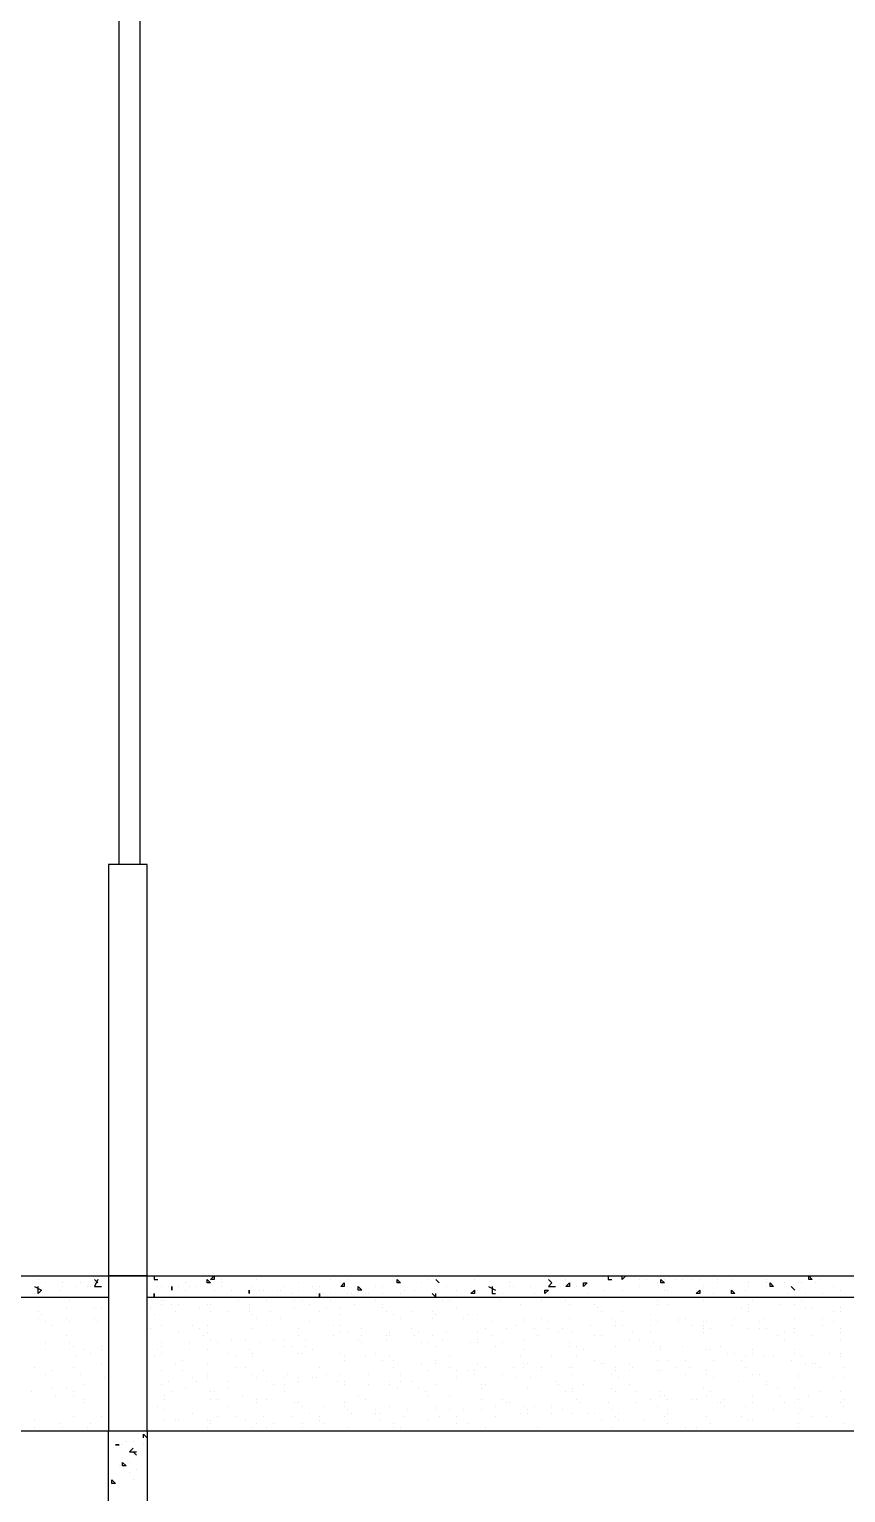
# Model space of a CAD drawing. Header units: metres. Extents: x -941 to 1333, y -28 to 1490.
# Drawn here: x 866.6 to 871.43, y 352.77 to 361.44 of the extents above; entities that cross this region are included whole.
import ezdxf

# ---------------------------------------------------------------- set-up
doc = ezdxf.new("R2010")
doc.units = ezdxf.units.M

msp = doc.modelspace()

# ---------------------------------------------------------------- linework, layer by layer
at = {"lineweight": 25}
for points in [[(854.98699, 368.78125), (854.98699, 354.05557), (873.27433, 354.05557), (873.27433, 368.78125)], [(867.12995, 356.49249), (867.12995, 368.15639)], [(867.25492, 356.49249), (867.25492, 368.15639)], [(867.29658, 353.13912), (867.29658, 354.05557), (867.29658, 356.49249), (867.06746, 356.49249), (867.06746, 354.05557), (867.06746, 353.13912)], [(866.60924, 354.05557), (866.60924, 354.05557)], [(867.33823, 354.05557), (867.33823, 354.05557)], [(867.33823, 354.05557), (867.33823, 354.03474), (867.35906, 354.03474)], [(867.83811, 354.05557), (867.83811, 354.05557)], [(867.87977, 354.05557), (867.87977, 354.05557)], [(867.87977, 354.05557), (867.9006, 354.05557)], [(868.50462, 354.05557), (868.50462, 354.05557)], [(868.98368, 354.05557), (868.98368, 354.05557)], [(868.98368, 354.05557), (869.00451, 354.05557)], [(869.00451, 354.05557), (869.00451, 354.05557)], [(869.56687, 354.05557), (869.56687, 354.05557)], [(869.56687, 354.05557), (869.56687, 354.05557)], [(869.75433, 354.05557), (869.75433, 354.05557)], [(869.85847, 354.05557), (869.85847, 354.05557)], [(869.96261, 354.05557), (869.96261, 354.05557)], [(869.98344, 354.05557), (869.98344, 354.05557)], [(870.0251, 354.05557), (870.0251, 354.05557)], [(870.0251, 354.05557), (870.0251, 354.03474), (870.04593, 354.03474)], [(870.06675, 354.05557), (870.06675, 354.05557)], [(870.1709, 354.05557), (870.1709, 354.05557)], [(870.87906, 354.05557), (870.87906, 354.05557)], [(870.87906, 354.05557), (870.89989, 354.05557)], [(870.89989, 354.05557), (870.89989, 354.05557)], [(871.29563, 354.05557), (871.29563, 354.05557)], [(866.63007, 353.99308), (866.67172, 353.97225), (866.6509, 353.95142), (866.6509, 353.99308)], [(866.6509, 354.03474), (866.6509, 354.03474)], [(866.69255, 354.01391), (866.69255, 354.01391)], [(866.77587, 353.97225), (866.77587, 353.97225)], [(866.79669, 354.01391), (866.79669, 354.01391)], [(866.79669, 353.99308), (866.79669, 353.99308)], [(866.88001, 353.99308), (866.88001, 353.99308)], [(866.90084, 354.01391), (866.90084, 354.01391)], [(866.94249, 353.99308), (866.94249, 353.99308)], [(866.96332, 353.99308), (866.96332, 353.99308)], [(866.98415, 354.03474), (867.00498, 354.01391)], [(867.00498, 354.03474), (866.98415, 353.99308), (867.02581, 353.99308)], [(866.98415, 354.01391), (866.98415, 354.01391)], [(866.98415, 353.99308), (866.98415, 353.99308)], [(867.35906, 353.99308), (867.35906, 353.99308)], [(867.37989, 353.99308), (867.37989, 353.99308)], [(867.42155, 353.99308), (867.42155, 353.99308)], [(867.42155, 353.99308), (867.42155, 353.99308)], [(867.44238, 353.97225), (867.44238, 353.97225)], [(867.48403, 353.99308), (867.48403, 353.99308)], [(867.52569, 354.01391), (867.52569, 354.01391)], [(867.52569, 353.97225), (867.52569, 353.97225)], [(867.54652, 353.99308), (867.54652, 353.99308)], [(867.58817, 353.99308), (867.58817, 353.99308)], [(867.69232, 353.97225), (867.69232, 353.97225)], [(867.73397, 354.03474), (867.73397, 354.03474)], [(867.73397, 354.01391), (867.73397, 354.01391)], [(867.73397, 353.99308), (867.73397, 353.99308)], [(867.79646, 353.97225), (867.79646, 353.97225)], [(867.87977, 353.97225), (867.87977, 353.97225)], [(867.87977, 353.97225), (867.87977, 353.97225)], [(867.9006, 353.97225), (867.9006, 353.97225)], [(867.92143, 353.99308), (867.92143, 353.99308)], [(867.94226, 354.03474), (867.94226, 354.03474)], [(867.96309, 353.97225), (867.96309, 353.97225)], [(867.98391, 353.97225), (867.98391, 353.97225)], [(868.06723, 353.97225), (868.06723, 353.97225)], [(868.08806, 353.97225), (868.08806, 353.97225)], [(868.10888, 353.99308), (868.10888, 353.99308)], [(868.1922, 354.01391), (868.1922, 354.01391)], [(868.1922, 353.97225), (868.1922, 353.97225)], [(868.27551, 353.99308), (868.27551, 353.99308)], [(868.31717, 353.99308), (868.31717, 353.99308)], [(868.37965, 354.03474), (868.37965, 354.03474)], [(868.46297, 353.99308), (868.46297, 353.99308)], [(868.4838, 354.03474), (868.4838, 354.03474)], [(868.4838, 353.99308), (868.4838, 353.99308)], [(868.65042, 353.99308), (868.65042, 353.99308)], [(868.69208, 353.99308), (868.69208, 353.99308)], [(868.77539, 354.03474), (868.77539, 354.03474)], [(868.81705, 353.97225), (868.81705, 353.97225)], [(868.87953, 353.97225), (868.87953, 353.97225)], [(868.92119, 354.01391), (868.92119, 354.01391)], [(868.96285, 354.03474), (868.96285, 354.03474)], [(869.00451, 354.03474), (869.00451, 354.03474)], [(869.02533, 354.01391), (869.02533, 354.01391)], [(869.06699, 353.99308), (869.06699, 353.99308)], [(869.12948, 353.97225), (869.12948, 353.97225)], [(869.23362, 354.03474), (869.23362, 354.03474)], [(869.25445, 353.97225), (869.25445, 353.97225)], [(869.31693, 353.99308), (869.35859, 353.97225)], [(869.33776, 353.99308), (869.33776, 353.95142), (869.35859, 353.95142)], [(869.35859, 353.97225), (869.35859, 353.97225)], [(869.4419, 354.01391), (869.4419, 354.01391)], [(869.4419, 353.99308), (869.4419, 353.99308)], [(869.46273, 353.99308), (869.46273, 353.99308)], [(869.56687, 353.99308), (869.56687, 353.99308)], [(869.62936, 353.97225), (869.62936, 353.97225)], [(869.67101, 354.03474), (869.69184, 354.01391), (869.67101, 353.99308), (869.71267, 353.99308)], [(869.71267, 353.99308), (869.71267, 353.99308)], [(869.77516, 354.03474), (869.77516, 354.03474)], [(869.83764, 353.99308), (869.83764, 353.99308)], [(869.90013, 353.99308), (869.90013, 353.99308)], [(870.00427, 353.97225), (870.00427, 353.97225)], [(870.00427, 353.97225), (870.00427, 353.97225)], [(870.0251, 354.03474), (870.0251, 354.03474)], [(870.10841, 353.97225), (870.10841, 353.97225)], [(870.21255, 354.03474), (870.21255, 354.03474)], [(870.21255, 353.99308), (870.21255, 353.99308)], [(870.25421, 354.03474), (870.25421, 354.03474)], [(870.31669, 354.01391), (870.31669, 354.01391)], [(870.35835, 354.03474), (870.35835, 354.03474)], [(870.35835, 353.97225), (870.35835, 353.97225)], [(870.37918, 353.97225), (870.37918, 353.97225)], [(870.42084, 354.03474), (870.42084, 354.03474)], [(870.46249, 354.03474), (870.46249, 354.03474)], [(870.52498, 354.03474), (870.52498, 354.03474)], [(870.54581, 353.97225), (870.54581, 353.97225)], [(870.56664, 354.03474), (870.56664, 354.03474)], [(870.58746, 353.99308), (870.58746, 353.99308)], [(870.67078, 354.03474), (870.67078, 354.03474)], [(870.67078, 354.01391), (870.67078, 354.01391)], [(870.75409, 354.03474), (870.75409, 354.03474)], [(870.77492, 353.97225), (870.77492, 353.97225)], [(870.8374, 353.97225), (870.8374, 353.97225)], [(870.85823, 354.01391), (870.85823, 354.01391)], [(870.85823, 353.99308), (870.85823, 353.99308)], [(870.96237, 354.03474), (870.96237, 354.03474)], [(870.96237, 354.01391), (870.96237, 354.01391)], [(870.96237, 353.99308), (870.96237, 353.99308)], [(870.96237, 353.99308), (870.96237, 353.99308)], [(871.06652, 354.01391), (871.06652, 354.01391)], [(871.06652, 354.01391), (871.06652, 354.01391)], [(871.10817, 353.99308), (871.10817, 353.99308)], [(871.14983, 354.01391), (871.14983, 354.01391)], [(871.14983, 353.97225), (871.14983, 353.97225)], [(871.17066, 354.01391), (871.17066, 354.01391)], [(871.25397, 354.01391), (871.25397, 354.01391)], [(871.2748, 354.03474), (871.2748, 354.03474)], [(871.35811, 353.99308), (871.35811, 353.99308)], [(871.35811, 353.99308), (871.35811, 353.99308)], [(871.39977, 353.97225), (871.39977, 353.97225)], [(861.21468, 353.9306), (867.06746, 353.9306)], [(866.63007, 353.95142), (866.63007, 353.95142)], [(866.83835, 353.9306), (866.83835, 353.9306)], [(866.83835, 353.90977), (866.83835, 353.90977)], [(867.29658, 353.9306), (873.04521, 353.9306)], [(867.3174, 353.95142), (867.3174, 353.95142)], [(867.35906, 353.9306), (867.35906, 353.9306)], [(867.37989, 353.90977), (867.37989, 353.90977)], [(867.37989, 353.88894), (867.37989, 353.88894)], [(867.40072, 353.90977), (867.40072, 353.90977)], [(867.44238, 353.88894), (867.44238, 353.88894)], [(867.48403, 353.88894), (867.48403, 353.88894)], [(867.65066, 353.88894), (867.65066, 353.88894)], [(867.67149, 353.88894), (867.67149, 353.88894)], [(867.77563, 353.9306), (867.77563, 353.9306)], [(867.83811, 353.90977), (867.83811, 353.90977)], [(867.9006, 353.88894), (867.9006, 353.88894)], [(868.00474, 353.90977), (868.00474, 353.90977)], [(868.15054, 353.95142), (868.15054, 353.95142)], [(868.17137, 353.90977), (868.17137, 353.90977)], [(868.21303, 353.90977), (868.21303, 353.90977)], [(868.25468, 353.88894), (868.25468, 353.88894)], [(868.29634, 353.95142), (868.29634, 353.95142)], [(868.338, 353.95142), (868.338, 353.95142)], [(868.338, 353.9306), (868.338, 353.9306)], [(868.37965, 353.95142), (868.37965, 353.95142)], [(868.37965, 353.90977), (868.37965, 353.90977)], [(868.4838, 353.95142), (868.4838, 353.95142)], [(868.50462, 353.95142), (868.50462, 353.95142)], [(868.52545, 353.9306), (868.52545, 353.9306)], [(868.52545, 353.88894), (868.52545, 353.88894)], [(868.58794, 353.95142), (868.58794, 353.95142)], [(868.60877, 353.95142), (868.60877, 353.95142)], [(868.65042, 353.90977), (868.65042, 353.90977)], [(868.67125, 353.9306), (868.67125, 353.9306)], [(868.67125, 353.9306), (868.67125, 353.9306)], [(868.69208, 353.95142), (868.69208, 353.95142)], [(868.69208, 353.9306), (868.69208, 353.9306)], [(868.69208, 353.88894), (868.69208, 353.88894)], [(868.79622, 353.95142), (868.79622, 353.95142)], [(868.87953, 353.9306), (868.87953, 353.9306)], [(868.98368, 353.95142), (869.00451, 353.9306), (869.00451, 353.95142)], [(869.04616, 353.90977), (869.04616, 353.90977)], [(869.08782, 353.90977), (869.08782, 353.90977)], [(869.37942, 353.90977), (869.37942, 353.90977)], [(869.40024, 353.95142), (869.40024, 353.95142)], [(869.48356, 353.9306), (869.48356, 353.9306)], [(869.50439, 353.88894), (869.50439, 353.88894)], [(869.5877, 353.95142), (869.5877, 353.95142)], [(869.62936, 353.90977), (869.62936, 353.90977)], [(869.71267, 353.9306), (869.71267, 353.9306)], [(869.77516, 353.90977), (869.77516, 353.90977)], [(869.79598, 353.88894), (869.79598, 353.88894)], [(869.90013, 353.95142), (869.90013, 353.95142)], [(869.94178, 353.88894), (869.94178, 353.88894)], [(870.04593, 353.9306), (870.04593, 353.9306)], [(870.04593, 353.9306), (870.04593, 353.9306)], [(870.31669, 353.9306), (870.31669, 353.9306)], [(870.31669, 353.90977), (870.31669, 353.90977)], [(870.31669, 353.88894), (870.31669, 353.88894)], [(870.37918, 353.88894), (870.37918, 353.88894)], [(870.58746, 353.90977), (870.58746, 353.90977)], [(870.64995, 353.95142), (870.64995, 353.95142)], [(870.64995, 353.95142), (870.64995, 353.95142)], [(870.71243, 353.9306), (870.71243, 353.9306)], [(870.85823, 353.88894), (870.85823, 353.88894)], [(870.87906, 353.90977), (870.87906, 353.90977)], [(871.04569, 353.88894), (871.04569, 353.88894)], [(871.08735, 353.95142), (871.08735, 353.95142)], [(871.129, 353.88894), (871.129, 353.88894)], [(871.17066, 353.90977), (871.17066, 353.90977)], [(871.19149, 353.95142), (871.19149, 353.95142)], [(871.29563, 353.95142), (871.29563, 353.95142)], [(866.6509, 353.84728), (866.6509, 353.84728)], [(866.6509, 353.80563), (866.6509, 353.80563)], [(866.67172, 353.82645), (866.67172, 353.82645)], [(866.81752, 353.86811), (866.81752, 353.86811)], [(866.81752, 353.80563), (866.81752, 353.80563)], [(866.98415, 353.86811), (866.98415, 353.86811)], [(866.98415, 353.80563), (866.98415, 353.80563)], [(867.02581, 353.86811), (867.02581, 353.86811)], [(867.06746, 353.82645), (867.06746, 353.82645)], [(867.3174, 353.86811), (867.3174, 353.86811)], [(867.33823, 353.82645), (867.33823, 353.82645)], [(867.4632, 353.84728), (867.4632, 353.84728)], [(867.609, 353.86811), (867.609, 353.86811)], [(867.67149, 353.84728), (867.67149, 353.84728)], [(867.77563, 353.84728), (867.77563, 353.84728)], [(867.9006, 353.86811), (867.9006, 353.86811)], [(867.9006, 353.84728), (867.9006, 353.84728)], [(867.92143, 353.82645), (867.92143, 353.82645)], [(867.94226, 353.80563), (867.94226, 353.80563)], [(868.02557, 353.84728), (868.02557, 353.84728)], [(868.08806, 353.80563), (868.08806, 353.80563)], [(868.17137, 353.86811), (868.17137, 353.86811)], [(868.31717, 353.84728), (868.31717, 353.84728)], [(868.35882, 353.86811), (868.35882, 353.86811)], [(868.44214, 353.86811), (868.44214, 353.86811)], [(868.44214, 353.82645), (868.44214, 353.82645)], [(868.69208, 353.86811), (868.69208, 353.86811)], [(868.71291, 353.84728), (868.71291, 353.84728)], [(868.75456, 353.82645), (868.75456, 353.82645)], [(868.79622, 353.80563), (868.79622, 353.80563)], [(868.85871, 353.84728), (868.85871, 353.84728)], [(868.98368, 353.84728), (868.98368, 353.84728)], [(868.98368, 353.80563), (868.98368, 353.80563)], [(869.00451, 353.82645), (869.00451, 353.82645)], [(869.12948, 353.86811), (869.12948, 353.86811)], [(869.17113, 353.80563), (869.17113, 353.80563)], [(869.19196, 353.82645), (869.19196, 353.82645)], [(869.25445, 353.82645), (869.25445, 353.82645)], [(869.52522, 353.80563), (869.52522, 353.80563)], [(869.62936, 353.80563), (869.62936, 353.80563)], [(869.79598, 353.80563), (869.79598, 353.80563)], [(869.96261, 353.86811), (869.96261, 353.86811)], [(869.98344, 353.84728), (869.98344, 353.84728)], [(870.04593, 353.80563), (870.04593, 353.80563)], [(870.10841, 353.84728), (870.10841, 353.84728)], [(870.27504, 353.82645), (870.27504, 353.82645)], [(870.44166, 353.80563), (870.44166, 353.80563)], [(870.48332, 353.80563), (870.48332, 353.80563)], [(870.77492, 353.80563), (870.77492, 353.80563)], [(870.81658, 353.86811), (870.81658, 353.86811)], [(870.85823, 353.86811), (870.85823, 353.86811)], [(870.85823, 353.84728), (870.85823, 353.84728)], [(870.94155, 353.80563), (870.94155, 353.80563)], [(871.129, 353.80563), (871.129, 353.80563)], [(871.19149, 353.86811), (871.19149, 353.86811)], [(871.23314, 353.86811), (871.23314, 353.86811)], [(871.29563, 353.80563), (871.29563, 353.80563)], [(871.35811, 353.84728), (871.35811, 353.84728)], [(871.39977, 353.86811), (871.39977, 353.86811)], [(871.39977, 353.84728), (871.39977, 353.84728)], [(866.69255, 353.7848), (866.69255, 353.7848)], [(866.73421, 353.76397), (866.73421, 353.76397)], [(866.81752, 353.70148), (866.81752, 353.70148)], [(866.83835, 353.7848), (866.83835, 353.7848)], [(867.00498, 353.7848), (867.00498, 353.7848)], [(867.3174, 353.74314), (867.3174, 353.74314)], [(867.37989, 353.76397), (867.37989, 353.76397)], [(867.48403, 353.72231), (867.48403, 353.72231)], [(867.56735, 353.76397), (867.56735, 353.76397)], [(867.609, 353.74314), (867.609, 353.74314)], [(867.62983, 353.70148), (867.62983, 353.70148)], [(867.65066, 353.76397), (867.65066, 353.76397)], [(867.65066, 353.72231), (867.65066, 353.72231)], [(867.92143, 353.74314), (867.92143, 353.74314)], [(868.00474, 353.76397), (868.00474, 353.76397)], [(868.1922, 353.74314), (868.1922, 353.74314)], [(868.1922, 353.70148), (868.1922, 353.70148)], [(868.25468, 353.7848), (868.25468, 353.7848)], [(868.40048, 353.76397), (868.40048, 353.76397)], [(868.40048, 353.70148), (868.40048, 353.70148)], [(868.44214, 353.76397), (868.44214, 353.76397)], [(868.44214, 353.72231), (868.44214, 353.72231)], [(868.4838, 353.72231), (868.4838, 353.72231)], [(868.56711, 353.74314), (868.56711, 353.74314)], [(868.56711, 353.70148), (868.56711, 353.70148)], [(868.71291, 353.70148), (868.71291, 353.70148)], [(868.73374, 353.72231), (868.73374, 353.72231)], [(868.73374, 353.70148), (868.73374, 353.70148)], [(868.85871, 353.74314), (868.85871, 353.74314)], [(868.87953, 353.70148), (868.87953, 353.70148)], [(868.90036, 353.72231), (868.90036, 353.72231)], [(868.98368, 353.70148), (868.98368, 353.70148)], [(869.06699, 353.72231), (869.06699, 353.72231)], [(869.25445, 353.72231), (869.25445, 353.72231)], [(869.2961, 353.74314), (869.2961, 353.74314)], [(869.33776, 353.7848), (869.33776, 353.7848)], [(869.33776, 353.70148), (869.33776, 353.70148)], [(869.42107, 353.74314), (869.42107, 353.74314)], [(869.48356, 353.76397), (869.48356, 353.76397)], [(869.52522, 353.7848), (869.52522, 353.7848)], [(869.5877, 353.74314), (869.5877, 353.74314)], [(869.60853, 353.70148), (869.60853, 353.70148)], [(869.67101, 353.7848), (869.67101, 353.7848)], [(869.67101, 353.74314), (869.67101, 353.74314)], [(869.7335, 353.72231), (869.7335, 353.72231)], [(869.75433, 353.74314), (869.75433, 353.74314)], [(869.81681, 353.72231), (869.81681, 353.72231)], [(869.92095, 353.76397), (869.92095, 353.76397)], [(869.94178, 353.70148), (869.94178, 353.70148)], [(869.98344, 353.70148), (869.98344, 353.70148)], [(870.06675, 353.7848), (870.06675, 353.7848)], [(870.06675, 353.76397), (870.06675, 353.76397)], [(870.10841, 353.76397), (870.10841, 353.76397)], [(870.1709, 353.72231), (870.1709, 353.72231)], [(870.27504, 353.76397), (870.27504, 353.76397)], [(870.27504, 353.72231), (870.27504, 353.72231)], [(870.31669, 353.7848), (870.31669, 353.7848)], [(870.44166, 353.7848), (870.44166, 353.7848)], [(870.52498, 353.76397), (870.52498, 353.76397)], [(870.58746, 353.7848), (870.58746, 353.7848)], [(870.58746, 353.76397), (870.58746, 353.76397)], [(870.58746, 353.74314), (870.58746, 353.74314)], [(870.58746, 353.72231), (870.58746, 353.72231)], [(870.60829, 353.7848), (870.60829, 353.7848)], [(870.62912, 353.74314), (870.62912, 353.74314)], [(870.75409, 353.76397), (870.75409, 353.76397)], [(870.85823, 353.74314), (870.85823, 353.74314)], [(870.92072, 353.7848), (870.92072, 353.7848)], [(870.92072, 353.74314), (870.92072, 353.74314)], [(870.96237, 353.74314), (870.96237, 353.74314)], [(871.02486, 353.70148), (871.02486, 353.70148)], [(871.06652, 353.72231), (871.06652, 353.72231)], [(871.129, 353.74314), (871.129, 353.74314)], [(871.129, 353.72231), (871.129, 353.72231)], [(871.23314, 353.70148), (871.23314, 353.70148)], [(871.29563, 353.76397), (871.29563, 353.76397)], [(871.35811, 353.7848), (871.35811, 353.7848)], [(871.39977, 353.74314), (871.39977, 353.74314)], [(871.39977, 353.72231), (871.39977, 353.72231)], [(866.69255, 353.65983), (866.69255, 353.65983)], [(866.69255, 353.61817), (866.69255, 353.61817)], [(866.83835, 353.65983), (866.83835, 353.65983)], [(866.83835, 353.61817), (866.83835, 353.61817)], [(866.85918, 353.639), (866.85918, 353.639)], [(866.85918, 353.639), (866.85918, 353.639)], [(866.92167, 353.61817), (866.92167, 353.61817)], [(867.02581, 353.639), (867.02581, 353.639)], [(867.02581, 353.61817), (867.02581, 353.61817)], [(867.35906, 353.61817), (867.35906, 353.61817)], [(867.37989, 353.65983), (867.37989, 353.65983)], [(867.37989, 353.639), (867.37989, 353.639)], [(867.54652, 353.65983), (867.54652, 353.65983)], [(867.54652, 353.61817), (867.54652, 353.61817)], [(867.65066, 353.61817), (867.65066, 353.61817)], [(867.67149, 353.68066), (867.67149, 353.68066)], [(867.71314, 353.65983), (867.71314, 353.65983)], [(867.79646, 353.68066), (867.79646, 353.68066)], [(867.87977, 353.68066), (867.87977, 353.68066)], [(867.9006, 353.61817), (867.9006, 353.61817)], [(867.96309, 353.65983), (867.96309, 353.65983)], [(868.0464, 353.68066), (868.0464, 353.68066)], [(868.10888, 353.68066), (868.10888, 353.68066)], [(868.10888, 353.639), (868.10888, 353.639)], [(868.15054, 353.639), (868.15054, 353.639)], [(868.23385, 353.68066), (868.23385, 353.68066)], [(868.23385, 353.639), (868.23385, 353.639)], [(868.27551, 353.61817), (868.27551, 353.61817)], [(868.54628, 353.68066), (868.54628, 353.68066)], [(868.56711, 353.65983), (868.56711, 353.65983)], [(868.71291, 353.68066), (868.71291, 353.68066)], [(868.92119, 353.65983), (868.92119, 353.65983)], [(868.96285, 353.65983), (868.96285, 353.65983)], [(869.00451, 353.639), (869.00451, 353.639)], [(869.04616, 353.68066), (869.04616, 353.68066)], [(869.21279, 353.65983), (869.21279, 353.65983)], [(869.25445, 353.68066), (869.25445, 353.68066)], [(869.25445, 353.68066), (869.25445, 353.68066)], [(869.25445, 353.65983), (869.25445, 353.65983)], [(869.35859, 353.639), (869.35859, 353.639)], [(869.40024, 353.65983), (869.40024, 353.65983)], [(869.52522, 353.68066), (869.52522, 353.68066)], [(869.52522, 353.61817), (869.52522, 353.61817)], [(869.79598, 353.65983), (869.79598, 353.65983)], [(869.79598, 353.639), (869.79598, 353.639)], [(869.83764, 353.639), (869.83764, 353.639)], [(869.8793, 353.61817), (869.8793, 353.61817)], [(870.06675, 353.639), (870.06675, 353.639)], [(870.15007, 353.68066), (870.15007, 353.68066)], [(870.21255, 353.68066), (870.21255, 353.68066)], [(870.27504, 353.639), (870.27504, 353.639)], [(870.29587, 353.65983), (870.29587, 353.65983)], [(870.33752, 353.639), (870.33752, 353.639)], [(870.33752, 353.61817), (870.33752, 353.61817)], [(870.46249, 353.639), (870.46249, 353.639)], [(870.60829, 353.61817), (870.60829, 353.61817)], [(870.62912, 353.61817), (870.62912, 353.61817)], [(870.69161, 353.639), (870.69161, 353.639)], [(870.87906, 353.61817), (870.87906, 353.61817)], [(871.06652, 353.68066), (871.06652, 353.68066)], [(871.129, 353.61817), (871.129, 353.61817)], [(871.39977, 353.68066), (871.39977, 353.68066)], [(866.88001, 353.57651), (866.88001, 353.57651)], [(866.96332, 353.59734), (866.96332, 353.59734)], [(867.02581, 353.53486), (867.02581, 353.53486)], [(867.33823, 353.57651), (867.33823, 353.57651)], [(867.37989, 353.59734), (867.37989, 353.59734)], [(867.4632, 353.53486), (867.4632, 353.53486)], [(867.50486, 353.55568), (867.50486, 353.55568)], [(867.65066, 353.53486), (867.65066, 353.53486)], [(867.77563, 353.59734), (867.77563, 353.59734)], [(867.81729, 353.57651), (867.81729, 353.57651)], [(867.92143, 353.59734), (867.92143, 353.59734)], [(867.92143, 353.57651), (867.92143, 353.57651)], [(868.1922, 353.59734), (868.1922, 353.59734)], [(868.21303, 353.59734), (868.21303, 353.59734)], [(868.44214, 353.59734), (868.44214, 353.59734)], [(868.46297, 353.57651), (868.46297, 353.57651)], [(868.46297, 353.55568), (868.46297, 353.55568)], [(868.58794, 353.57651), (868.58794, 353.57651)], [(868.65042, 353.59734), (868.65042, 353.59734)], [(868.69208, 353.55568), (868.69208, 353.55568)], [(868.73374, 353.57651), (868.73374, 353.57651)], [(868.75456, 353.55568), (868.75456, 353.55568)], [(868.92119, 353.53486), (868.92119, 353.53486)], [(869.00451, 353.55568), (869.00451, 353.55568)], [(869.00451, 353.53486), (869.00451, 353.53486)], [(869.08782, 353.57651), (869.08782, 353.57651)], [(869.25445, 353.53486), (869.25445, 353.53486)], [(869.50439, 353.57651), (869.50439, 353.57651)], [(869.52522, 353.53486), (869.52522, 353.53486)], [(869.54604, 353.53486), (869.54604, 353.53486)], [(869.69184, 353.57651), (869.69184, 353.57651)], [(869.83764, 353.57651), (869.83764, 353.57651)], [(869.94178, 353.55568), (869.94178, 353.55568)], [(869.98344, 353.53486), (869.98344, 353.53486)], [(870.00427, 353.53486), (870.00427, 353.53486)], [(870.15007, 353.53486), (870.15007, 353.53486)], [(870.31669, 353.55568), (870.31669, 353.55568)], [(870.37918, 353.55568), (870.37918, 353.55568)], [(870.48332, 353.55568), (870.48332, 353.55568)], [(870.64995, 353.55568), (870.64995, 353.55568)], [(870.73326, 353.59734), (870.73326, 353.59734)], [(870.77492, 353.59734), (870.77492, 353.59734)], [(870.81658, 353.55568), (870.81658, 353.55568)], [(870.8374, 353.57651), (870.8374, 353.57651)], [(870.87906, 353.59734), (870.87906, 353.59734)], [(870.94155, 353.57651), (870.94155, 353.57651)], [(871.00403, 353.57651), (871.00403, 353.57651)], [(871.10817, 353.55568), (871.10817, 353.55568)], [(871.129, 353.59734), (871.129, 353.59734)], [(871.17066, 353.57651), (871.17066, 353.57651)], [(871.19149, 353.53486), (871.19149, 353.53486)], [(871.23314, 353.53486), (871.23314, 353.53486)], [(871.25397, 353.53486), (871.25397, 353.53486)], [(871.33729, 353.59734), (871.33729, 353.59734)], [(871.39977, 353.59734), (871.39977, 353.59734)], [(871.39977, 353.57651), (871.39977, 353.57651)], [(866.63007, 353.51403), (866.63007, 353.51403)], [(866.69255, 353.47237), (866.69255, 353.47237)], [(866.73421, 353.4932), (866.73421, 353.4932)], [(866.85918, 353.51403), (866.85918, 353.51403)], [(866.90084, 353.47237), (866.90084, 353.47237)], [(867.04664, 353.45154), (867.04664, 353.45154)], [(867.37989, 353.4932), (867.37989, 353.4932)], [(867.50486, 353.4932), (867.50486, 353.4932)], [(867.56735, 353.45154), (867.56735, 353.45154)], [(867.65066, 353.47237), (867.65066, 353.47237)], [(867.65066, 353.45154), (867.65066, 353.45154)], [(867.81729, 353.51403), (867.81729, 353.51403)], [(867.87977, 353.51403), (867.87977, 353.51403)], [(867.92143, 353.47237), (867.92143, 353.47237)], [(867.94226, 353.45154), (867.94226, 353.45154)], [(867.98391, 353.4932), (867.98391, 353.4932)], [(868.10888, 353.45154), (868.10888, 353.45154)], [(868.12971, 353.47237), (868.12971, 353.47237)], [(868.1922, 353.45154), (868.1922, 353.45154)], [(868.27551, 353.45154), (868.27551, 353.45154)], [(868.29634, 353.45154), (868.29634, 353.45154)], [(868.31717, 353.51403), (868.31717, 353.51403)], [(868.35882, 353.47237), (868.35882, 353.47237)], [(868.44214, 353.47237), (868.44214, 353.47237)], [(868.60877, 353.47237), (868.60877, 353.47237)], [(868.75456, 353.51403), (868.75456, 353.51403)], [(868.79622, 353.47237), (868.79622, 353.47237)], [(868.96285, 353.4932), (868.96285, 353.4932)], [(869.08782, 353.51403), (869.08782, 353.51403)], [(869.12948, 353.4932), (869.12948, 353.4932)], [(869.12948, 353.45154), (869.12948, 353.45154)], [(869.19196, 353.4932), (869.19196, 353.4932)], [(869.23362, 353.4932), (869.23362, 353.4932)], [(869.23362, 353.47237), (869.23362, 353.47237)], [(869.2961, 353.51403), (869.2961, 353.51403)], [(869.40024, 353.47237), (869.40024, 353.47237)], [(869.46273, 353.51403), (869.46273, 353.51403)], [(869.48356, 353.45154), (869.48356, 353.45154)], [(869.52522, 353.51403), (869.52522, 353.51403)], [(869.56687, 353.45154), (869.56687, 353.45154)], [(869.62936, 353.51403), (869.62936, 353.51403)], [(869.62936, 353.4932), (869.62936, 353.4932)], [(869.79598, 353.51403), (869.79598, 353.51403)], [(869.81681, 353.51403), (869.81681, 353.51403)], [(869.81681, 353.47237), (869.81681, 353.47237)], [(870.04593, 353.47237), (870.04593, 353.47237)], [(870.06675, 353.51403), (870.06675, 353.51403)], [(870.06675, 353.4932), (870.06675, 353.4932)], [(870.08758, 353.45154), (870.08758, 353.45154)], [(870.15007, 353.4932), (870.15007, 353.4932)], [(870.1709, 353.51403), (870.1709, 353.51403)], [(870.31669, 353.4932), (870.31669, 353.4932)], [(870.33752, 353.4932), (870.33752, 353.4932)], [(870.42084, 353.51403), (870.42084, 353.51403)], [(870.48332, 353.47237), (870.48332, 353.47237)], [(870.48332, 353.47237), (870.48332, 353.47237)], [(870.50415, 353.51403), (870.50415, 353.51403)], [(870.60829, 353.4932), (870.60829, 353.4932)], [(870.60829, 353.47237), (870.60829, 353.47237)], [(870.64995, 353.45154), (870.64995, 353.45154)], [(870.8374, 353.51403), (870.8374, 353.51403)], [(870.87906, 353.47237), (870.87906, 353.47237)], [(870.92072, 353.47237), (870.92072, 353.47237)], [(871.14983, 353.47237), (871.14983, 353.47237)], [(871.14983, 353.45154), (871.14983, 353.45154)], [(871.2748, 353.51403), (871.2748, 353.51403)], [(871.35811, 353.45154), (871.35811, 353.45154)], [(871.4206, 353.51403), (871.4206, 353.51403)], [(871.4206, 353.45154), (871.4206, 353.45154)], [(866.60924, 353.36823), (866.60924, 353.36823)], [(866.73421, 353.38906), (866.73421, 353.38906)], [(866.81752, 353.38906), (866.81752, 353.38906)], [(866.85918, 353.36823), (866.85918, 353.36823)], [(866.92167, 353.40989), (866.92167, 353.40989)], [(867.37989, 353.40989), (867.37989, 353.40989)], [(867.42155, 353.43071), (867.42155, 353.43071)], [(867.44238, 353.36823), (867.44238, 353.36823)], [(867.52569, 353.38906), (867.52569, 353.38906)], [(867.58817, 353.43071), (867.58817, 353.43071)], [(867.67149, 353.36823), (867.67149, 353.36823)], [(867.69232, 353.36823), (867.69232, 353.36823)], [(867.77563, 353.43071), (867.77563, 353.43071)], [(867.77563, 353.38906), (867.77563, 353.38906)], [(868.00474, 353.43071), (868.00474, 353.43071)], [(868.0464, 353.40989), (868.0464, 353.40989)], [(868.10888, 353.40989), (868.10888, 353.40989)], [(868.10888, 353.36823), (868.10888, 353.36823)], [(868.1922, 353.43071), (868.1922, 353.43071)], [(868.42131, 353.43071), (868.42131, 353.43071)], [(868.46297, 353.43071), (868.46297, 353.43071)], [(868.46297, 353.43071), (868.46297, 353.43071)], [(868.46297, 353.40989), (868.46297, 353.40989)], [(868.60877, 353.40989), (868.60877, 353.40989)], [(868.73374, 353.43071), (868.73374, 353.43071)], [(868.73374, 353.40989), (868.73374, 353.40989)], [(868.77539, 353.38906), (868.77539, 353.38906)], [(868.79622, 353.43071), (868.79622, 353.43071)], [(868.85871, 353.43071), (868.85871, 353.43071)], [(868.90036, 353.38906), (868.90036, 353.38906)], [(868.94202, 353.36823), (868.94202, 353.36823)], [(869.00451, 353.40989), (869.00451, 353.40989)], [(869.27527, 353.40989), (869.27527, 353.40989)], [(869.27527, 353.38906), (869.27527, 353.38906)], [(869.2961, 353.40989), (869.2961, 353.40989)], [(869.54604, 353.38906), (869.54604, 353.38906)], [(869.71267, 353.43071), (869.71267, 353.43071)], [(869.7335, 353.40989), (869.7335, 353.40989)], [(869.77516, 353.36823), (869.77516, 353.36823)], [(869.81681, 353.38906), (869.81681, 353.38906)], [(869.81681, 353.36823), (869.81681, 353.36823)], [(869.8793, 353.40989), (869.8793, 353.40989)], [(870.04593, 353.38906), (870.04593, 353.38906)], [(870.06675, 353.36823), (870.06675, 353.36823)], [(870.15007, 353.40989), (870.15007, 353.40989)], [(870.19172, 353.36823), (870.19172, 353.36823)], [(870.33752, 353.36823), (870.33752, 353.36823)], [(870.58746, 353.38906), (870.58746, 353.38906)], [(870.62912, 353.36823), (870.62912, 353.36823)], [(870.79575, 353.43071), (870.79575, 353.43071)], [(870.96237, 353.43071), (870.96237, 353.43071)], [(870.96237, 353.40989), (870.96237, 353.40989)], [(871.02486, 353.38906), (871.02486, 353.38906)], [(871.129, 353.38906), (871.129, 353.38906)], [(871.2748, 353.36823), (871.2748, 353.36823)], [(871.39977, 353.36823), (871.39977, 353.36823)], [(866.75504, 353.3474), (866.75504, 353.3474)], [(866.75504, 353.3474), (866.75504, 353.3474)], [(866.85918, 353.3474), (866.85918, 353.3474)], [(866.85918, 353.3474), (866.85918, 353.3474)], [(866.92167, 353.32657), (866.92167, 353.32657)], [(866.92167, 353.30574), (866.92167, 353.30574)], [(867.35906, 353.28492), (867.35906, 353.28492)], [(867.40072, 353.3474), (867.40072, 353.3474)], [(867.40072, 353.32657), (867.40072, 353.32657)], [(867.67149, 353.32657), (867.67149, 353.32657)], [(867.71314, 353.32657), (867.71314, 353.32657)], [(867.77563, 353.28492), (867.77563, 353.28492)], [(867.85894, 353.3474), (867.85894, 353.3474)], [(867.94226, 353.32657), (867.94226, 353.32657)], [(867.94226, 353.30574), (867.94226, 353.30574)], [(868.00474, 353.32657), (868.00474, 353.32657)], [(868.17137, 353.30574), (868.17137, 353.30574)], [(868.1922, 353.30574), (868.1922, 353.30574)], [(868.21303, 353.28492), (868.21303, 353.28492)], [(868.338, 353.28492), (868.338, 353.28492)], [(868.46297, 353.30574), (868.46297, 353.30574)], [(868.46297, 353.28492), (868.46297, 353.28492)], [(868.54628, 353.3474), (868.54628, 353.3474)], [(868.58794, 353.32657), (868.58794, 353.32657)], [(868.73374, 353.28492), (868.73374, 353.28492)], [(868.96285, 353.3474), (868.96285, 353.3474)], [(869.00451, 353.28492), (869.00451, 353.28492)], [(869.08782, 353.3474), (869.08782, 353.3474)], [(869.27527, 353.32657), (869.27527, 353.32657)], [(869.35859, 353.28492), (869.35859, 353.28492)], [(869.40024, 353.32657), (869.40024, 353.32657)], [(869.42107, 353.30574), (869.42107, 353.30574)], [(869.4419, 353.30574), (869.4419, 353.30574)], [(869.52522, 353.28492), (869.52522, 353.28492)], [(869.5877, 353.28492), (869.5877, 353.28492)], [(869.69184, 353.28492), (869.69184, 353.28492)], [(869.83764, 353.32657), (869.83764, 353.32657)], [(869.85847, 353.30574), (869.85847, 353.30574)], [(870.0251, 353.30574), (870.0251, 353.30574)], [(870.19172, 353.30574), (870.19172, 353.30574)], [(870.27504, 353.32657), (870.27504, 353.32657)], [(870.31669, 353.28492), (870.31669, 353.28492)], [(870.33752, 353.3474), (870.33752, 353.3474)], [(870.35835, 353.3474), (870.35835, 353.3474)], [(870.37918, 353.32657), (870.37918, 353.32657)], [(870.52498, 353.32657), (870.52498, 353.32657)], [(870.54581, 353.32657), (870.54581, 353.32657)], [(870.60829, 353.3474), (870.60829, 353.3474)], [(870.67078, 353.30574), (870.67078, 353.30574)], [(870.69161, 353.30574), (870.69161, 353.30574)], [(870.71243, 353.32657), (870.71243, 353.32657)], [(870.71243, 353.28492), (870.71243, 353.28492)], [(870.8374, 353.28492), (870.8374, 353.28492)], [(870.87906, 353.3474), (870.87906, 353.3474)], [(870.87906, 353.3474), (870.87906, 353.3474)], [(870.87906, 353.30574), (870.87906, 353.30574)], [(871.04569, 353.3474), (871.04569, 353.3474)], [(871.06652, 353.30574), (871.06652, 353.30574)], [(871.129, 353.30574), (871.129, 353.30574)], [(871.14983, 353.32657), (871.14983, 353.32657)], [(871.21232, 353.3474), (871.21232, 353.3474)], [(871.39977, 353.30574), (871.39977, 353.30574)], [(871.4206, 353.32657), (871.4206, 353.32657)], [(871.4206, 353.28492), (871.4206, 353.28492)], [(866.63007, 353.2016), (866.63007, 353.2016)], [(866.85918, 353.22243), (866.85918, 353.22243)], [(867.02581, 353.22243), (867.02581, 353.22243)], [(867.40072, 353.26409), (867.40072, 353.26409)], [(867.40072, 353.26409), (867.40072, 353.26409)], [(867.40072, 353.2016), (867.40072, 353.2016)], [(867.4632, 353.2016), (867.4632, 353.2016)], [(867.48403, 353.2016), (867.48403, 353.2016)], [(867.56735, 353.24326), (867.56735, 353.24326)], [(867.65066, 353.2016), (867.65066, 353.2016)], [(867.67149, 353.2016), (867.67149, 353.2016)], [(867.71314, 353.22243), (867.71314, 353.22243)], [(867.81729, 353.22243), (867.81729, 353.22243)], [(867.87977, 353.2016), (867.87977, 353.2016)], [(867.87977, 353.2016), (867.87977, 353.2016)], [(867.98391, 353.22243), (867.98391, 353.22243)], [(868.15054, 353.22243), (868.15054, 353.22243)], [(868.25468, 353.24326), (868.25468, 353.24326)], [(868.31717, 353.22243), (868.31717, 353.22243)], [(868.31717, 353.2016), (868.31717, 353.2016)], [(868.4838, 353.26409), (868.4838, 353.26409)], [(868.50462, 353.24326), (868.50462, 353.24326)], [(868.65042, 353.26409), (868.65042, 353.26409)], [(868.65042, 353.24326), (868.65042, 353.24326)], [(868.67125, 353.24326), (868.67125, 353.24326)], [(868.67125, 353.2016), (868.67125, 353.2016)], [(868.81705, 353.22243), (868.81705, 353.22243)], [(868.83788, 353.26409), (868.83788, 353.26409)], [(868.96285, 353.2016), (868.96285, 353.2016)], [(869.00451, 353.26409), (869.00451, 353.26409)], [(869.00451, 353.26409), (869.00451, 353.26409)], [(869.02533, 353.22243), (869.02533, 353.22243)], [(869.08782, 353.26409), (869.08782, 353.26409)], [(869.12948, 353.22243), (869.12948, 353.22243)], [(869.17113, 353.26409), (869.17113, 353.26409)], [(869.27527, 353.26409), (869.27527, 353.26409)], [(869.35859, 353.22243), (869.35859, 353.22243)], [(869.50439, 353.24326), (869.50439, 353.24326)], [(869.54604, 353.26409), (869.54604, 353.26409)], [(869.54604, 353.24326), (869.54604, 353.24326)], [(869.69184, 353.24326), (869.69184, 353.24326)], [(869.75433, 353.26409), (869.75433, 353.26409)], [(869.81681, 353.24326), (869.81681, 353.24326)], [(869.90013, 353.24326), (869.90013, 353.24326)], [(869.94178, 353.24326), (869.94178, 353.24326)], [(869.98344, 353.2016), (869.98344, 353.2016)], [(870.04593, 353.26409), (870.04593, 353.26409)], [(870.06675, 353.22243), (870.06675, 353.22243)], [(870.08758, 353.24326), (870.08758, 353.24326)], [(870.08758, 353.2016), (870.08758, 353.2016)], [(870.23338, 353.2016), (870.23338, 353.2016)], [(870.35835, 353.22243), (870.35835, 353.22243)], [(870.37918, 353.26409), (870.37918, 353.26409)], [(870.37918, 353.24326), (870.37918, 353.24326)], [(870.60829, 353.22243), (870.60829, 353.22243)], [(870.81658, 353.22243), (870.81658, 353.22243)], [(870.85823, 353.2016), (870.85823, 353.2016)], [(870.87906, 353.2016), (870.87906, 353.2016)], [(871.00403, 353.26409), (871.00403, 353.26409)], [(871.14983, 353.24326), (871.14983, 353.24326)], [(871.17066, 353.26409), (871.17066, 353.26409)], [(871.23314, 353.22243), (871.23314, 353.22243)], [(871.31646, 353.22243), (871.31646, 353.22243)], [(854.21634, 353.13912), (874.19078, 353.13912)], [(866.63007, 353.15995), (866.63007, 353.15995)], [(866.77587, 353.18077), (866.77587, 353.18077)], [(866.79669, 353.15995), (866.79669, 353.15995)], [(866.94249, 353.15995), (866.94249, 353.15995)], [(866.96332, 353.18077), (866.96332, 353.18077)], [(867.06746, 353.18077), (867.06746, 353.18077)], [(867.17161, 353.13912), (867.17161, 353.13912)], [(867.27575, 353.09746), (867.27575, 353.11829), (867.29658, 353.09746), (867.27575, 353.11829)], [(867.29658, 353.18077), (867.29658, 353.18077)], [(867.29658, 353.13912), (867.29658, 353.13912)], [(867.65066, 353.15995), (867.65066, 353.15995)], [(867.67149, 353.18077), (867.67149, 353.18077)], [(867.92143, 353.15995), (867.92143, 353.15995)], [(867.94226, 353.18077), (867.94226, 353.18077)], [(868.00474, 353.15995), (868.00474, 353.15995)], [(868.0464, 353.18077), (868.0464, 353.18077)], [(868.21303, 353.18077), (868.21303, 353.18077)], [(868.21303, 353.15995), (868.21303, 353.15995)], [(868.21303, 353.15995), (868.21303, 353.15995)], [(868.338, 353.18077), (868.338, 353.18077)], [(868.4838, 353.15995), (868.4838, 353.15995)], [(868.75456, 353.18077), (868.75456, 353.18077)], [(868.75456, 353.15995), (868.75456, 353.15995)], [(868.79622, 353.15995), (868.79622, 353.15995)], [(869.12948, 353.18077), (869.12948, 353.18077)], [(869.19196, 353.18077), (869.19196, 353.18077)], [(869.2961, 353.15995), (869.2961, 353.15995)], [(869.60853, 353.15995), (869.60853, 353.15995)], [(870.04593, 353.15995), (870.04593, 353.15995)], [(870.37918, 353.18077), (870.37918, 353.18077)], [(870.48332, 353.15995), (870.48332, 353.15995)], [(870.54581, 353.15995), (870.54581, 353.15995)], [(870.62912, 353.18077), (870.62912, 353.18077)], [(871.14983, 353.18077), (871.14983, 353.18077)], [(871.14983, 353.15995), (871.14983, 353.15995)], [(871.4206, 353.18077), (871.4206, 353.18077)], [(867.06746, 353.03497), (867.06746, 353.03497)], [(867.10912, 353.07663), (867.10912, 353.07663)], [(867.10912, 353.0558), (867.10912, 353.0558)], [(867.15078, 353.0558), (867.15078, 353.0558)], [(867.17161, 353.07663), (867.17161, 353.07663)], [(867.21326, 353.03497), (867.19243, 353.01415), (867.23409, 353.01415)], [(867.21326, 353.07663), (867.21326, 353.07663)], [(867.21326, 353.01415), (867.23409, 352.99332)], [(867.27575, 353.0558), (867.27575, 353.0558)], [(867.12995, 352.93083), (867.12995, 352.93083)], [(867.19243, 352.95166), (867.19243, 352.95166)], [(867.23409, 352.99332), (867.23409, 352.99332)], [(867.29658, 352.99332), (867.29658, 352.99332)], [(867.29658, 352.99332), (867.29658, 352.99332)], [(867.08829, 352.84752), (867.08829, 352.84752)], [(867.19243, 352.88918), (867.19243, 352.88918)], [(867.21326, 352.84752), (867.21326, 352.84752)], [(867.23409, 352.91), (867.23409, 352.91)]]:
    msp.add_lwpolyline(points, dxfattribs=at)
for points in [[(867.29658, 354.05557), (867.06746, 354.05557), (867.06746, 353.13912), (867.29658, 353.13912)], [(867.69232, 354.03474), (867.67149, 354.03474), (867.69232, 354.05557)], [(870.12924, 354.05557), (870.10841, 354.03474), (870.10841, 354.05557)], [(871.23314, 354.03474), (871.21232, 354.03474), (871.21232, 354.05557)], [(867.44238, 353.97225), (867.44238, 353.99308)], [(867.67149, 354.01391), (867.65066, 354.01391), (867.65066, 354.03474)], [(867.9006, 353.95142), (867.9006, 353.97225)], [(868.46297, 353.99308), (868.44214, 353.99308), (868.46297, 354.01391)], [(868.56711, 353.97225), (868.54628, 353.97225), (868.54628, 353.99308)], [(868.79622, 354.01391), (868.77539, 354.01391), (868.77539, 354.03474)], [(869.02533, 354.01391), (869.00451, 354.03474)], [(869.23362, 353.95142), (869.21279, 353.95142), (869.23362, 353.97225)], [(869.67101, 353.97225), (869.65019, 353.95142), (869.65019, 353.97225)], [(869.79598, 353.99308), (869.77516, 353.99308), (869.79598, 354.01391)], [(869.90013, 354.01391), (869.8793, 353.99308), (869.8793, 354.01391)], [(870.35835, 354.01391), (870.33752, 354.01391), (870.33752, 354.03474)], [(870.56664, 353.95142), (870.54581, 353.95142), (870.56664, 353.97225)], [(870.77492, 353.95142), (870.75409, 353.95142), (870.75409, 353.97225)], [(871.00403, 353.99308), (870.9832, 353.99308), (870.9832, 354.01391)], [(871.129, 353.97225), (871.10817, 353.99308)], [(867.33823, 353.9306), (867.33823, 353.95142)], [(868.31717, 353.9306), (868.31717, 353.95142)], [(867.29658, 353.13912), (867.29658, 352.38929), (867.06746, 352.38929), (867.06746, 353.13912)], [(867.12995, 353.0558), (867.10912, 353.0558)], [(867.17161, 352.93083), (867.15078, 352.93083), (867.15078, 352.95166)], [(867.10912, 352.82669), (867.08829, 352.82669), (867.08829, 352.84752)]]:
    msp.add_lwpolyline(points, close=True, dxfattribs=at)

doc.saveas('drawing.dxf')
